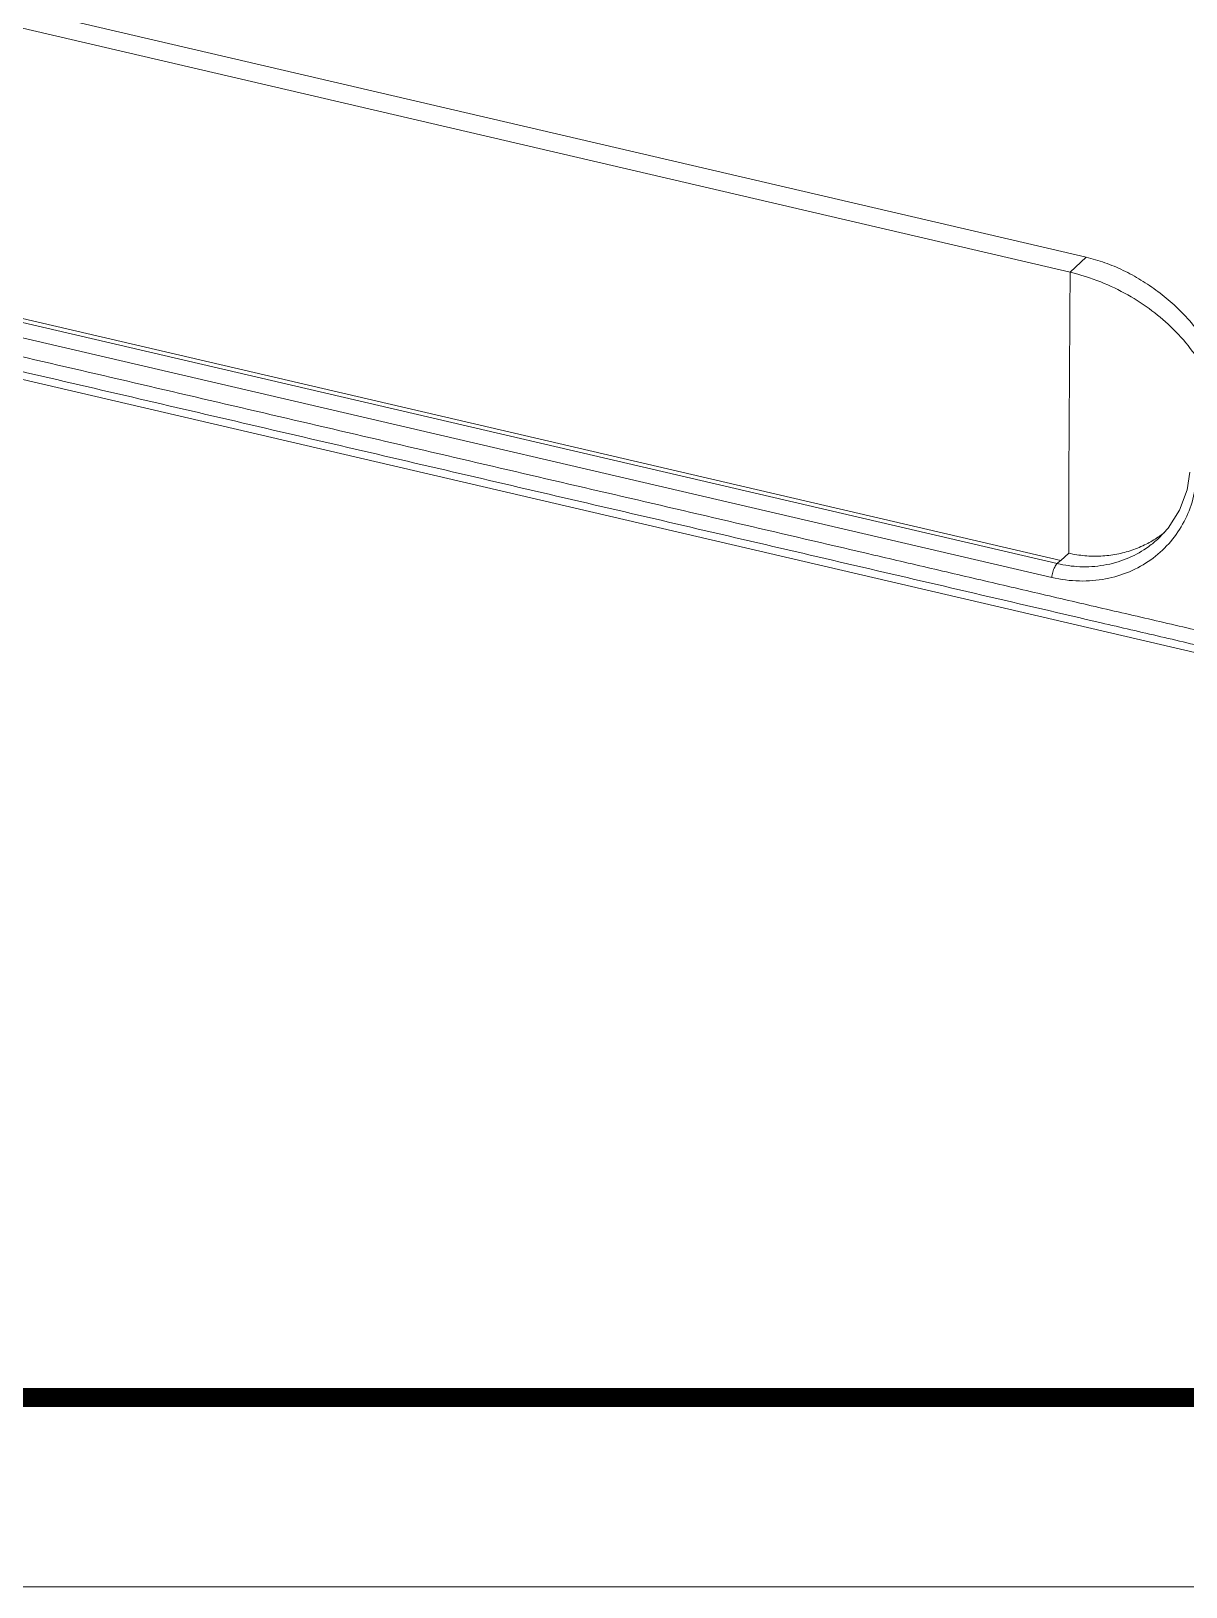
# Model space of a CAD drawing. Header units: millimetres. Extents: x 1884 to 2552, y 611 to 826.
# Drawn here: x 2380.39 to 2412.88, y 611.17 to 654.94 of the extents above; entities that cross this region are included whole.
import ezdxf

# ---------------------------------------------------------------- set-up
doc = ezdxf.new("R2010")
doc.units = ezdxf.units.MM
doc.layers.add('from', color=7, linetype='Continuous', lineweight=13)

# ---------------------------------------------------------------- blocks, each defined once
blk = doc.blocks.new('*u38')
at = {"color": 7, "linetype": 'Continuous'}
for p, q in [((-11.168, 42.283), (-76.266, 57.442)), ((-76.933, 56.821), (-11.834, 41.662)), ((-12.369, 29.612), (-77.467, 44.771)), ((-12.216, 29.74), (-77.326, 44.902)), ((-84.066, 43.949), (-5.052, 25.55)), ((-12.59, 29.036), (-77.688, 44.195)), ((-11.168, 42.283), (-11.834, 41.662)), ((-8.172, 30.653), (-8.174, 30.651)), ((-12.228, 29.743), (-12.369, 29.612)), ((-12.216, 29.74), (-11.894, 30.041))]:
    blk.add_line(p, q, dxfattribs=at)
blk.add_lwpolyline([(-6.879, 33.387), (-6.997, 32.66), (-7.305, 31.82), (-7.782, 31.073), (-8.172, 30.653)], dxfattribs=at)
for centre, radius, start, end in [((-10.667, 34.353), 4.408, 304.02999, 305.00156), ((-10.655, 34.337), 4.388, 305.00033, 308.3507), ((-11.182, 34.714), 5.239, 256.89905, 258.24626)]:
    blk.add_arc(centre, radius, start, end, dxfattribs=at)
for points, start_tangent, end_tangent in [([(-5.695, 26.644), (-6.064, 26.73), (-7.327, 27.024), (-8.59, 27.318), (-9.852, 27.612), (-12.377, 28.2), (-14.902, 28.788), (-17.426, 29.375), (-19.951, 29.963), (-25.001, 31.139), (-30.05, 32.315), (-35.1, 33.491), (-45.199, 35.843), (-55.298, 38.194), (-60.348, 39.37), (-65.397, 40.546), (-70.447, 41.722), (-72.972, 42.31), (-75.496, 42.898), (-78.021, 43.486), (-80.546, 44.074), (-81.808, 44.368), (-83.07, 44.662), (-84.334, 44.956), (-84.703, 45.042)], (-0.973953, 0.226749), (-0.973932, 0.226841)), ([(-5.613, 26.01), (-6.847, 26.297), (-8.082, 26.585), (-10.551, 27.16), (-15.489, 28.31), (-20.427, 29.46), (-25.365, 30.61), (-35.242, 32.909), (-40.18, 34.059), (-45.118, 35.209), (-54.994, 37.509), (-64.87, 39.809), (-69.809, 40.959), (-74.747, 42.109), (-77.216, 42.684), (-79.685, 43.259), (-80.92, 43.546), (-82.154, 43.834), (-83.389, 44.121), (-84.622, 44.409)], (-0.974074, 0.22623), (-0.973811, 0.227361)), ([(-11.168, 42.283), (-10.4, 42.058), (-9.641, 41.743), (-8.903, 41.342), (-8.201, 40.865), (-7.536, 40.311), (-6.897, 39.661), (-6.287, 38.893), (-5.722, 37.98), (-5.234, 36.88), (-4.904, 35.593)], (0.973943, -0.226793), (0.156037, -0.987751)), ([(-11.894, 30.041), (-11.882, 33.916), (-11.858, 37.789), (-11.834, 41.662)], (0.00157, 0.999999), (0.006116, 0.999981)), ([(-11.834, 41.662), (-10.569, 41.264), (-9.442, 40.724), (-8.449, 40.074), (-7.565, 39.309), (-6.769, 38.392), (-6.117, 37.354), (-5.651, 36.247), (-5.392, 35.137)], (0.973943, -0.226793), (0.141223, -0.989978)), ([(-6.607, 33.143), (-6.791, 32.153), (-7.178, 31.236), (-7.755, 30.43), (-8.5, 29.766), (-9.38, 29.276), (-10.364, 28.979), (-11.447, 28.89), (-12.59, 29.036)], (-0.078992, -0.996875), (-0.973994, 0.226575)), ([(-8.174, 30.651), (-8.584, 30.314), (-9.4, 29.85), (-10.312, 29.567), (-11.314, 29.479), (-12.249, 29.585)], (-0.73154, -0.681798), (-0.979035, 0.203694)), ([(-11.894, 30.041), (-11.226, 29.935), (-10.558, 29.923), (-9.904, 30.001), (-9.276, 30.167), (-8.684, 30.416), (-8.2, 30.7)], (0.974491, -0.224428), (0.828742, 0.559631)), ([(-12.59, 29.036), (-12.55, 29.262), (-12.471, 29.469), (-12.369, 29.612)], (0.073008, 0.997331), (0.731531, 0.681808))]:
    blk.add_spline(points, degree=3, dxfattribs=dict(at, start_tangent=start_tangent, end_tangent=end_tangent))

msp = doc.modelspace()

# ---------------------------------------------------------------- linework, layer by layer
at = {"layer": 'from'}
msp.add_lwpolyline([(2243.173, 611.167), (2552.313, 611.167), (2552.313, 825.991), (2243.173, 825.991)], close=True, dxfattribs=at)
at = {"layer": 'from', "const_width": 0.533}
msp.add_lwpolyline([(2248.5, 616.494), (2248.5, 820.663), (2546.985, 820.663), (2546.985, 616.494), (2248.5, 616.494)], dxfattribs=at)

# ---------------------------------------------------------------- block references
at = {"layer": 'from', "xscale": 0.68, "yscale": 0.68, "zscale": 0.68}
msp.add_blockref('*u38', (2417.67, 619.821), dxfattribs=at)

doc.saveas('drawing.dxf')
